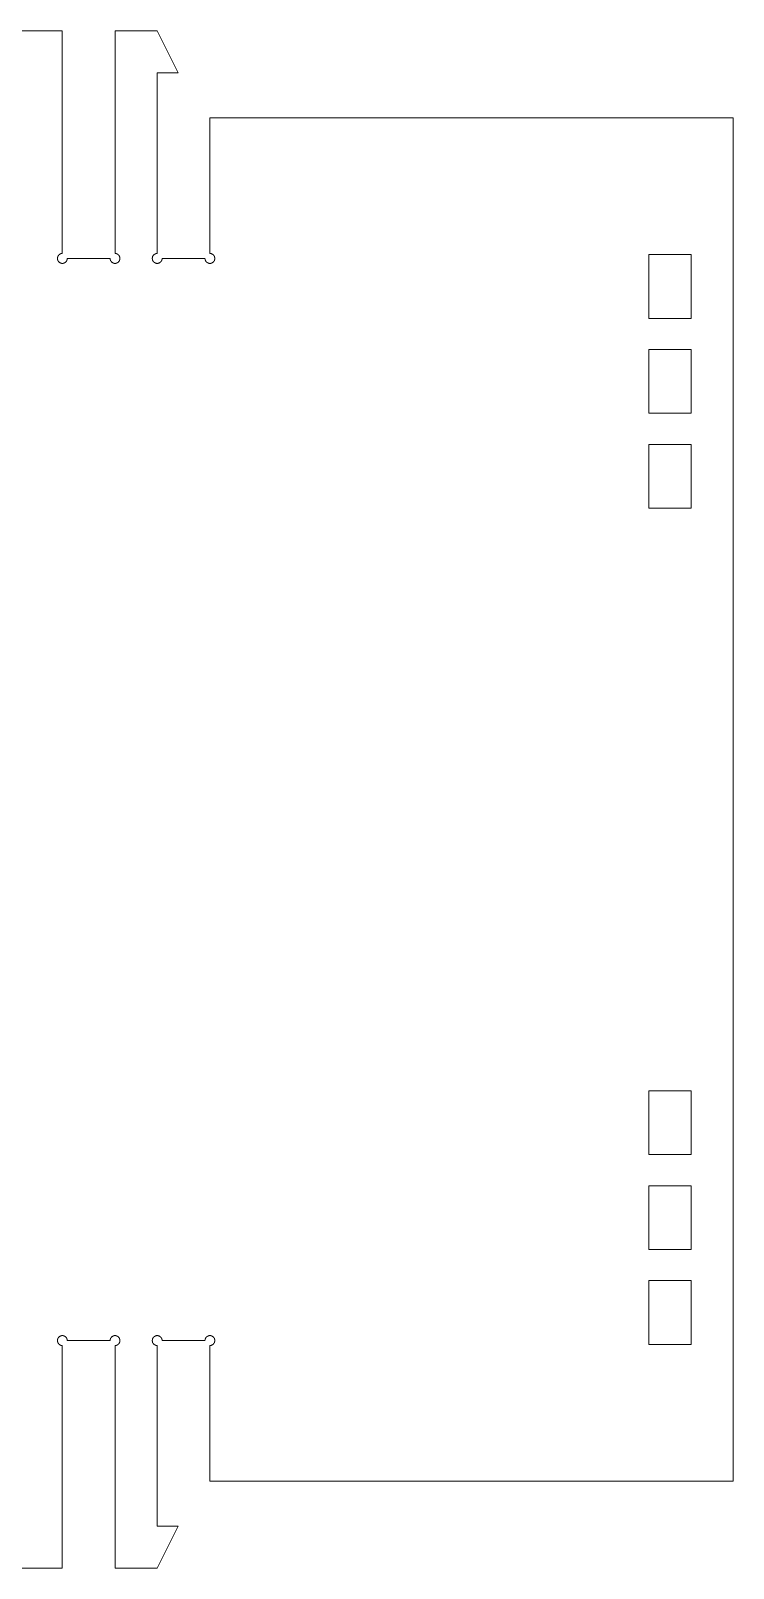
# Model space of a CAD drawing. Header units: millimetres. Extents: x 555 to 783, y 300 to 593.
# Drawn here: x 669.1 to 719.1, y 483.6 to 593 of the extents above; entities that cross this region are included whole.
import ezdxf

# ---------------------------------------------------------------- set-up
doc = ezdxf.new("R2010")
doc.units = ezdxf.units.MM
doc.header["$MEASUREMENT"] = 0
doc.layers.add('2d laser', color=18, linetype='Continuous', true_color=0x000000)

msp = doc.modelspace()

# ---------------------------------------------------------------- linework, layer by layer
at = {"layer": '2d laser', "lineweight": 0}
for points in [[(671.33, 593.04), (666.83, 593.04)], [(671.33, 586.84), (671.33, 593.04)], [(678.08, 593.04), (675.08, 593.04)], [(675.08, 593.04), (675.08, 586.84)], [(679.58, 590.04), (678.08, 593.04)], [(678.08, 586.84), (678.08, 590.04)], [(678.08, 590.04), (679.58, 590.04)], [(671.33, 577.19), (671.33, 586.84)], [(675.08, 586.84), (675.08, 577.19)], [(678.08, 577.19), (678.08, 586.84)], [(719.08, 586.84), (681.83, 586.84)], [(681.83, 586.84), (681.83, 577.19)], [(719.08, 489.84), (719.08, 586.84)], [(671.68, 576.84), (671.68, 576.83), (671.68, 576.82), (671.68, 576.82), (671.68, 576.81), (671.68, 576.8), (671.68, 576.8), (671.68, 576.79), (671.68, 576.78), (671.68, 576.78), (671.68, 576.77), (671.67, 576.77), (671.67, 576.76), (671.67, 576.75), (671.67, 576.75), (671.67, 576.74), (671.67, 576.73), (671.66, 576.73), (671.66, 576.72), (671.66, 576.72), (671.66, 576.71), (671.66, 576.7), (671.65, 576.7), (671.65, 576.69), (671.65, 576.69), (671.64, 576.68), (671.64, 576.67), (671.64, 576.67), (671.63, 576.66), (671.63, 576.66), (671.63, 576.65), (671.62, 576.65), (671.62, 576.64), (671.62, 576.63), (671.61, 576.63), (671.61, 576.62), (671.6, 576.62), (671.6, 576.61), (671.6, 576.61), (671.59, 576.6), (671.59, 576.6), (671.58, 576.59), (671.58, 576.59), (671.57, 576.58), (671.57, 576.58), (671.56, 576.58), (671.56, 576.57), (671.55, 576.57), (671.55, 576.56), (671.54, 576.56), (671.54, 576.56), (671.53, 576.55), (671.53, 576.55), (671.52, 576.55), (671.52, 576.54), (671.51, 576.54), (671.51, 576.54), (671.5, 576.53), (671.49, 576.53), (671.49, 576.53), (671.48, 576.52), (671.48, 576.52), (671.47, 576.52), (671.46, 576.51), (671.45, 576.51), (671.44, 576.51), (671.44, 576.51), (671.43, 576.5), (671.43, 576.5), (671.42, 576.5), (671.41, 576.5), (671.41, 576.5), (671.4, 576.5), (671.4, 576.5), (671.39, 576.49), (671.38, 576.49), (671.38, 576.49), (671.37, 576.49), (671.36, 576.49), (671.36, 576.49), (671.35, 576.49), (671.34, 576.49), (671.34, 576.49), (671.33, 576.49), (671.32, 576.49), (671.32, 576.49), (671.31, 576.49), (671.3, 576.49), (671.3, 576.49), (671.29, 576.49), (671.28, 576.49), (671.28, 576.49), (671.27, 576.5), (671.26, 576.5), (671.26, 576.5), (671.25, 576.5), (671.25, 576.5), (671.24, 576.5), (671.23, 576.5), (671.23, 576.51), (671.22, 576.51), (671.21, 576.51), (671.21, 576.51), (671.2, 576.52), (671.2, 576.52), (671.19, 576.52), (671.18, 576.52), (671.18, 576.53), (671.17, 576.53), (671.17, 576.53), (671.16, 576.54), (671.15, 576.54), (671.15, 576.54), (671.14, 576.55), (671.14, 576.55), (671.13, 576.55), (671.13, 576.56), (671.12, 576.56), (671.12, 576.56), (671.11, 576.57), (671.11, 576.57), (671.1, 576.58), (671.1, 576.58), (671.09, 576.58), (671.09, 576.59), (671.08, 576.6), (671.07, 576.61), (671.07, 576.61), (671.06, 576.62), (671.06, 576.62), (671.06, 576.62), (671.05, 576.63), (671.05, 576.63), (671.05, 576.64), (671.04, 576.65), (671.04, 576.65), (671.03, 576.66), (671.03, 576.66), (671.03, 576.67), (671.03, 576.67), (671.02, 576.68), (671.02, 576.68), (671.02, 576.69), (671.01, 576.7), (671.01, 576.7), (671.01, 576.71), (671.01, 576.71), (671, 576.72), (671, 576.73), (671, 576.73), (671, 576.74), (671, 576.75), (670.99, 576.75), (670.99, 576.76), (670.99, 576.77), (670.99, 576.77), (670.99, 576.78), (670.99, 576.78), (670.99, 576.79), (670.99, 576.8), (670.98, 576.8), (670.98, 576.81), (670.98, 576.82), (670.98, 576.82), (670.98, 576.83), (670.98, 576.84), (670.98, 576.84), (670.98, 576.85), (670.98, 576.86), (670.98, 576.86), (670.98, 576.87), (670.98, 576.88), (670.99, 576.88), (670.99, 576.89), (670.99, 576.9), (670.99, 576.9), (670.99, 576.91), (670.99, 576.91), (670.99, 576.92), (670.99, 576.93), (671, 576.93), (671, 576.94), (671, 576.94), (671, 576.95), (671, 576.96), (671.01, 576.96), (671.01, 576.97), (671.01, 576.98), (671.02, 576.99), (671.02, 577), (671.02, 577), (671.03, 577.01), (671.03, 577.01), (671.03, 577.02), (671.03, 577.02), (671.04, 577.03), (671.04, 577.03), (671.05, 577.04), (671.05, 577.04), (671.05, 577.05), (671.06, 577.06), (671.06, 577.06), (671.07, 577.07), (671.07, 577.07), (671.07, 577.07), (671.08, 577.08), (671.08, 577.08), (671.09, 577.09), (671.09, 577.09), (671.1, 577.1), (671.1, 577.1), (671.11, 577.11), (671.11, 577.11), (671.12, 577.12), (671.12, 577.12), (671.13, 577.12), (671.13, 577.13), (671.14, 577.13), (671.14, 577.13), (671.15, 577.14), (671.16, 577.14), (671.16, 577.14), (671.17, 577.15), (671.17, 577.15), (671.18, 577.15), (671.18, 577.16), (671.19, 577.16), (671.2, 577.16), (671.2, 577.16), (671.21, 577.17), (671.21, 577.17), (671.22, 577.17), (671.23, 577.17), (671.23, 577.18), (671.24, 577.18), (671.25, 577.18), (671.25, 577.18), (671.26, 577.18), (671.26, 577.18), (671.27, 577.18), (671.28, 577.19), (671.28, 577.19), (671.29, 577.19), (671.3, 577.19), (671.3, 577.19), (671.31, 577.19), (671.31, 577.19), (671.32, 577.19), (671.33, 577.19)], [(674.73, 576.84), (671.68, 576.84)], [(675.08, 577.19), (675.1, 577.19), (675.1, 577.19), (675.11, 577.19), (675.11, 577.19), (675.12, 577.19), (675.13, 577.19), (675.13, 577.19), (675.14, 577.19), (675.14, 577.18), (675.15, 577.18), (675.16, 577.18), (675.16, 577.18), (675.17, 577.18), (675.18, 577.18), (675.18, 577.18), (675.19, 577.17), (675.19, 577.17), (675.2, 577.17), (675.21, 577.17), (675.21, 577.16), (675.22, 577.16), (675.23, 577.16), (675.23, 577.16), (675.24, 577.15), (675.24, 577.15), (675.25, 577.15), (675.25, 577.14), (675.26, 577.14), (675.27, 577.14), (675.27, 577.13), (675.28, 577.13), (675.28, 577.13), (675.29, 577.12), (675.29, 577.12), (675.3, 577.12), (675.3, 577.11), (675.31, 577.11), (675.31, 577.1), (675.32, 577.1), (675.32, 577.09), (675.33, 577.09), (675.33, 577.08), (675.34, 577.08), (675.34, 577.07), (675.35, 577.07), (675.35, 577.07), (675.35, 577.06), (675.36, 577.06), (675.36, 577.05), (675.37, 577.04), (675.37, 577.04), (675.37, 577.03), (675.38, 577.03), (675.38, 577.02), (675.38, 577.02), (675.39, 577.01), (675.39, 577.01), (675.39, 577), (675.4, 577), (675.4, 576.99), (675.4, 576.98), (675.41, 576.97), (675.41, 576.96), (675.41, 576.96), (675.41, 576.95), (675.42, 576.94), (675.42, 576.94), (675.42, 576.93), (675.42, 576.93), (675.42, 576.92), (675.42, 576.91), (675.43, 576.91), (675.43, 576.9), (675.43, 576.9), (675.43, 576.89), (675.43, 576.88), (675.43, 576.88), (675.43, 576.87), (675.43, 576.86), (675.43, 576.86), (675.43, 576.85), (675.43, 576.84), (675.43, 576.84), (675.43, 576.83), (675.43, 576.82), (675.43, 576.82), (675.43, 576.81), (675.43, 576.8), (675.43, 576.8), (675.43, 576.79), (675.43, 576.78), (675.43, 576.78), (675.43, 576.77), (675.42, 576.77), (675.42, 576.76), (675.42, 576.75), (675.42, 576.75), (675.42, 576.74), (675.42, 576.73), (675.41, 576.73), (675.41, 576.72), (675.41, 576.71), (675.41, 576.71), (675.4, 576.7), (675.4, 576.7), (675.4, 576.69), (675.4, 576.68), (675.39, 576.68), (675.39, 576.67), (675.39, 576.67), (675.38, 576.66), (675.38, 576.66), (675.38, 576.65), (675.37, 576.65), (675.37, 576.64), (675.37, 576.63), (675.36, 576.63), (675.36, 576.62), (675.36, 576.62), (675.35, 576.62), (675.35, 576.61), (675.34, 576.61), (675.34, 576.6), (675.33, 576.59), (675.32, 576.58), (675.32, 576.58), (675.31, 576.58), (675.31, 576.57), (675.3, 576.57), (675.3, 576.56), (675.29, 576.56), (675.29, 576.56), (675.28, 576.55), (675.28, 576.55), (675.27, 576.55), (675.27, 576.54), (675.26, 576.54), (675.26, 576.54), (675.25, 576.53), (675.24, 576.53), (675.24, 576.53), (675.23, 576.52), (675.23, 576.52), (675.22, 576.52), (675.21, 576.52), (675.21, 576.51), (675.2, 576.51), (675.2, 576.51), (675.19, 576.51), (675.18, 576.5), (675.18, 576.5), (675.17, 576.5), (675.16, 576.5), (675.16, 576.5), (675.15, 576.5), (675.14, 576.5), (675.14, 576.49), (675.13, 576.49), (675.13, 576.49), (675.12, 576.49), (675.11, 576.49), (675.11, 576.49), (675.1, 576.49), (675.09, 576.49), (675.09, 576.49), (675.08, 576.49), (675.07, 576.49), (675.07, 576.49), (675.06, 576.49), (675.05, 576.49), (675.05, 576.49), (675.04, 576.49), (675.03, 576.49), (675.03, 576.49), (675.02, 576.5), (675.01, 576.5), (675.01, 576.5), (675, 576.5), (675, 576.5), (674.99, 576.5), (674.98, 576.5), (674.98, 576.51), (674.97, 576.51), (674.97, 576.51), (674.96, 576.51), (674.95, 576.52), (674.94, 576.52), (674.93, 576.52), (674.93, 576.53), (674.92, 576.53), (674.92, 576.53), (674.91, 576.54), (674.9, 576.54), (674.9, 576.54), (674.89, 576.55), (674.89, 576.55), (674.88, 576.55), (674.88, 576.56), (674.87, 576.56), (674.87, 576.56), (674.86, 576.57), (674.86, 576.57), (674.85, 576.58), (674.85, 576.58), (674.84, 576.58), (674.84, 576.59), (674.83, 576.59), (674.83, 576.6), (674.82, 576.6), (674.82, 576.61), (674.82, 576.61), (674.81, 576.62), (674.81, 576.62), (674.8, 576.63), (674.8, 576.63), (674.8, 576.64), (674.79, 576.65), (674.79, 576.65), (674.78, 576.66), (674.78, 576.66), (674.78, 576.67), (674.77, 576.67), (674.77, 576.68), (674.77, 576.69), (674.77, 576.69), (674.76, 576.7), (674.76, 576.7), (674.76, 576.71), (674.76, 576.72), (674.75, 576.72), (674.75, 576.73), (674.75, 576.73), (674.75, 576.74), (674.75, 576.75), (674.74, 576.75), (674.74, 576.76), (674.74, 576.77), (674.74, 576.77), (674.74, 576.78), (674.74, 576.78), (674.74, 576.79), (674.74, 576.8), (674.73, 576.8), (674.73, 576.81), (674.73, 576.82), (674.73, 576.82), (674.73, 576.83), (674.73, 576.84)], [(678.43, 576.84), (678.43, 576.83), (678.43, 576.82), (678.43, 576.82), (678.43, 576.81), (678.43, 576.8), (678.43, 576.8), (678.43, 576.79), (678.43, 576.78), (678.43, 576.78), (678.43, 576.77), (678.42, 576.77), (678.42, 576.76), (678.42, 576.75), (678.42, 576.75), (678.42, 576.74), (678.42, 576.73), (678.41, 576.73), (678.41, 576.72), (678.41, 576.72), (678.41, 576.71), (678.41, 576.7), (678.4, 576.7), (678.4, 576.69), (678.4, 576.69), (678.39, 576.68), (678.39, 576.67), (678.39, 576.67), (678.38, 576.66), (678.38, 576.66), (678.38, 576.65), (678.37, 576.65), (678.37, 576.64), (678.37, 576.63), (678.36, 576.63), (678.36, 576.62), (678.35, 576.62), (678.35, 576.61), (678.35, 576.61), (678.34, 576.6), (678.34, 576.6), (678.33, 576.59), (678.33, 576.59), (678.32, 576.58), (678.32, 576.58), (678.31, 576.58), (678.31, 576.57), (678.3, 576.57), (678.3, 576.56), (678.29, 576.56), (678.29, 576.56), (678.28, 576.55), (678.28, 576.55), (678.27, 576.55), (678.27, 576.54), (678.26, 576.54), (678.26, 576.54), (678.25, 576.53), (678.24, 576.53), (678.24, 576.53), (678.23, 576.52), (678.23, 576.52), (678.22, 576.52), (678.21, 576.51), (678.2, 576.51), (678.19, 576.51), (678.19, 576.51), (678.18, 576.5), (678.18, 576.5), (678.17, 576.5), (678.16, 576.5), (678.16, 576.5), (678.15, 576.5), (678.15, 576.5), (678.14, 576.49), (678.13, 576.49), (678.13, 576.49), (678.12, 576.49), (678.11, 576.49), (678.11, 576.49), (678.1, 576.49), (678.09, 576.49), (678.09, 576.49), (678.08, 576.49), (678.07, 576.49), (678.07, 576.49), (678.06, 576.49), (678.05, 576.49), (678.05, 576.49), (678.04, 576.49), (678.03, 576.49), (678.03, 576.49), (678.02, 576.5), (678.01, 576.5), (678.01, 576.5), (678, 576.5), (678, 576.5), (677.99, 576.5), (677.98, 576.5), (677.98, 576.51), (677.97, 576.51), (677.96, 576.51), (677.96, 576.51), (677.95, 576.52), (677.95, 576.52), (677.94, 576.52), (677.93, 576.52), (677.93, 576.53), (677.92, 576.53), (677.92, 576.53), (677.91, 576.54), (677.9, 576.54), (677.9, 576.54), (677.89, 576.55), (677.89, 576.55), (677.88, 576.55), (677.88, 576.56), (677.87, 576.56), (677.87, 576.56), (677.86, 576.57), (677.86, 576.57), (677.85, 576.58), (677.85, 576.58), (677.84, 576.58), (677.84, 576.59), (677.83, 576.6), (677.82, 576.61), (677.82, 576.61), (677.81, 576.62), (677.81, 576.62), (677.81, 576.62), (677.8, 576.63), (677.8, 576.63), (677.8, 576.64), (677.79, 576.65), (677.79, 576.65), (677.78, 576.66), (677.78, 576.66), (677.78, 576.67), (677.78, 576.67), (677.77, 576.68), (677.77, 576.68), (677.77, 576.69), (677.76, 576.7), (677.76, 576.7), (677.76, 576.71), (677.76, 576.71), (677.75, 576.72), (677.75, 576.73), (677.75, 576.73), (677.75, 576.74), (677.75, 576.75), (677.74, 576.75), (677.74, 576.76), (677.74, 576.77), (677.74, 576.77), (677.74, 576.78), (677.74, 576.78), (677.74, 576.79), (677.74, 576.8), (677.73, 576.8), (677.73, 576.81), (677.73, 576.82), (677.73, 576.82), (677.73, 576.83), (677.73, 576.84), (677.73, 576.84), (677.73, 576.85), (677.73, 576.86), (677.73, 576.86), (677.73, 576.87), (677.73, 576.88), (677.74, 576.88), (677.74, 576.89), (677.74, 576.9), (677.74, 576.9), (677.74, 576.91), (677.74, 576.91), (677.74, 576.92), (677.74, 576.93), (677.75, 576.93), (677.75, 576.94), (677.75, 576.94), (677.75, 576.95), (677.75, 576.96), (677.76, 576.96), (677.76, 576.97), (677.76, 576.98), (677.77, 576.99), (677.77, 577), (677.77, 577), (677.78, 577.01), (677.78, 577.01), (677.78, 577.02), (677.78, 577.02), (677.79, 577.03), (677.79, 577.03), (677.8, 577.04), (677.8, 577.04), (677.8, 577.05), (677.81, 577.06), (677.81, 577.06), (677.82, 577.07), (677.82, 577.07), (677.82, 577.07), (677.83, 577.08), (677.83, 577.08), (677.84, 577.09), (677.84, 577.09), (677.85, 577.1), (677.85, 577.1), (677.86, 577.11), (677.86, 577.11), (677.87, 577.12), (677.87, 577.12), (677.88, 577.12), (677.88, 577.13), (677.89, 577.13), (677.89, 577.13), (677.9, 577.14), (677.91, 577.14), (677.91, 577.14), (677.92, 577.15), (677.92, 577.15), (677.93, 577.15), (677.93, 577.16), (677.94, 577.16), (677.95, 577.16), (677.95, 577.16), (677.96, 577.17), (677.96, 577.17), (677.97, 577.17), (677.98, 577.17), (677.98, 577.18), (677.99, 577.18), (678, 577.18), (678, 577.18), (678.01, 577.18), (678.01, 577.18), (678.02, 577.18), (678.03, 577.19), (678.03, 577.19), (678.04, 577.19), (678.05, 577.19), (678.05, 577.19), (678.06, 577.19), (678.06, 577.19), (678.07, 577.19), (678.08, 577.19)], [(681.48, 576.84), (678.43, 576.84)], [(681.83, 577.19), (681.85, 577.19), (681.85, 577.19), (681.86, 577.19), (681.86, 577.19), (681.87, 577.19), (681.88, 577.19), (681.88, 577.19), (681.89, 577.19), (681.89, 577.18), (681.9, 577.18), (681.91, 577.18), (681.91, 577.18), (681.92, 577.18), (681.93, 577.18), (681.93, 577.18), (681.94, 577.17), (681.94, 577.17), (681.95, 577.17), (681.96, 577.17), (681.96, 577.16), (681.97, 577.16), (681.98, 577.16), (681.98, 577.16), (681.99, 577.15), (681.99, 577.15), (682, 577.15), (682, 577.14), (682.01, 577.14), (682.02, 577.14), (682.02, 577.13), (682.03, 577.13), (682.03, 577.13), (682.04, 577.12), (682.04, 577.12), (682.05, 577.12), (682.05, 577.11), (682.06, 577.11), (682.06, 577.1), (682.07, 577.1), (682.07, 577.09), (682.08, 577.09), (682.08, 577.08), (682.09, 577.08), (682.09, 577.07), (682.1, 577.07), (682.1, 577.07), (682.1, 577.06), (682.11, 577.06), (682.11, 577.05), (682.12, 577.04), (682.12, 577.04), (682.12, 577.03), (682.13, 577.03), (682.13, 577.02), (682.13, 577.02), (682.14, 577.01), (682.14, 577.01), (682.14, 577), (682.15, 577), (682.15, 576.99), (682.15, 576.98), (682.16, 576.97), (682.16, 576.96), (682.16, 576.96), (682.16, 576.95), (682.17, 576.94), (682.17, 576.94), (682.17, 576.93), (682.17, 576.93), (682.17, 576.92), (682.17, 576.91), (682.18, 576.91), (682.18, 576.9), (682.18, 576.9), (682.18, 576.89), (682.18, 576.88), (682.18, 576.88), (682.18, 576.87), (682.18, 576.86), (682.18, 576.86), (682.18, 576.85), (682.18, 576.84), (682.18, 576.84), (682.18, 576.83), (682.18, 576.82), (682.18, 576.82), (682.18, 576.81), (682.18, 576.8), (682.18, 576.8), (682.18, 576.79), (682.18, 576.78), (682.18, 576.78), (682.18, 576.77), (682.17, 576.77), (682.17, 576.76), (682.17, 576.75), (682.17, 576.75), (682.17, 576.74), (682.17, 576.73), (682.16, 576.73), (682.16, 576.72), (682.16, 576.71), (682.16, 576.71), (682.15, 576.7), (682.15, 576.7), (682.15, 576.69), (682.15, 576.68), (682.14, 576.68), (682.14, 576.67), (682.14, 576.67), (682.13, 576.66), (682.13, 576.66), (682.13, 576.65), (682.12, 576.65), (682.12, 576.64), (682.12, 576.63), (682.11, 576.63), (682.11, 576.62), (682.11, 576.62), (682.1, 576.62), (682.1, 576.61), (682.09, 576.61), (682.09, 576.6), (682.08, 576.59), (682.07, 576.58), (682.07, 576.58), (682.06, 576.58), (682.06, 576.57), (682.05, 576.57), (682.05, 576.56), (682.04, 576.56), (682.04, 576.56), (682.03, 576.55), (682.03, 576.55), (682.02, 576.55), (682.02, 576.54), (682.01, 576.54), (682.01, 576.54), (682, 576.53), (681.99, 576.53), (681.99, 576.53), (681.98, 576.52), (681.98, 576.52), (681.97, 576.52), (681.96, 576.52), (681.96, 576.51), (681.95, 576.51), (681.95, 576.51), (681.94, 576.51), (681.93, 576.5), (681.93, 576.5), (681.92, 576.5), (681.91, 576.5), (681.91, 576.5), (681.9, 576.5), (681.89, 576.5), (681.89, 576.49), (681.88, 576.49), (681.88, 576.49), (681.87, 576.49), (681.86, 576.49), (681.86, 576.49), (681.85, 576.49), (681.84, 576.49), (681.84, 576.49), (681.83, 576.49), (681.82, 576.49), (681.82, 576.49), (681.81, 576.49), (681.8, 576.49), (681.8, 576.49), (681.79, 576.49), (681.78, 576.49), (681.78, 576.49), (681.77, 576.5), (681.76, 576.5), (681.76, 576.5), (681.75, 576.5), (681.75, 576.5), (681.74, 576.5), (681.73, 576.5), (681.73, 576.51), (681.72, 576.51), (681.72, 576.51), (681.71, 576.51), (681.7, 576.52), (681.69, 576.52), (681.68, 576.52), (681.68, 576.53), (681.67, 576.53), (681.67, 576.53), (681.66, 576.54), (681.65, 576.54), (681.65, 576.54), (681.64, 576.55), (681.64, 576.55), (681.63, 576.55), (681.63, 576.56), (681.62, 576.56), (681.62, 576.56), (681.61, 576.57), (681.61, 576.57), (681.6, 576.58), (681.6, 576.58), (681.59, 576.58), (681.59, 576.59), (681.58, 576.59), (681.58, 576.6), (681.57, 576.6), (681.57, 576.61), (681.57, 576.61), (681.56, 576.62), (681.56, 576.62), (681.55, 576.63), (681.55, 576.63), (681.55, 576.64), (681.54, 576.65), (681.54, 576.65), (681.53, 576.66), (681.53, 576.66), (681.53, 576.67), (681.52, 576.67), (681.52, 576.68), (681.52, 576.69), (681.52, 576.69), (681.51, 576.7), (681.51, 576.7), (681.51, 576.71), (681.51, 576.72), (681.5, 576.72), (681.5, 576.73), (681.5, 576.73), (681.5, 576.74), (681.5, 576.75), (681.49, 576.75), (681.49, 576.76), (681.49, 576.77), (681.49, 576.77), (681.49, 576.78), (681.49, 576.78), (681.49, 576.79), (681.49, 576.8), (681.48, 576.8), (681.48, 576.81), (681.48, 576.82), (681.48, 576.82), (681.48, 576.83), (681.48, 576.84)], [(713.08, 572.57), (713.08, 577.11)], [(713.08, 577.11), (716.08, 577.11)], [(716.08, 577.11), (716.08, 572.57)], [(716.08, 572.57), (713.08, 572.57)], [(713.08, 565.82), (713.08, 570.36)], [(713.08, 570.36), (716.08, 570.36)], [(716.08, 570.36), (716.08, 565.82)], [(716.08, 565.82), (713.08, 565.82)], [(713.08, 559.07), (713.08, 563.61)], [(713.08, 563.61), (716.08, 563.61)], [(716.08, 563.61), (716.08, 559.07)], [(716.08, 559.07), (713.08, 559.07)], [(713.08, 513.07), (713.08, 517.61)], [(713.08, 517.61), (716.08, 517.61)], [(716.08, 517.61), (716.08, 513.07)], [(716.08, 513.07), (713.08, 513.07)], [(713.08, 506.32), (713.08, 510.86)], [(713.08, 510.86), (716.08, 510.86)], [(716.08, 510.86), (716.08, 506.32)], [(716.08, 506.32), (713.08, 506.32)], [(713.08, 499.57), (713.08, 504.11)], [(713.08, 504.11), (716.08, 504.11)], [(716.08, 504.11), (716.08, 499.57)], [(671.33, 499.49), (671.32, 499.49), (671.31, 499.49), (671.31, 499.49), (671.3, 499.49), (671.3, 499.49), (671.29, 499.49), (671.28, 499.49), (671.28, 499.49), (671.27, 499.5), (671.26, 499.5), (671.26, 499.5), (671.25, 499.5), (671.25, 499.5), (671.24, 499.5), (671.23, 499.5), (671.23, 499.51), (671.22, 499.51), (671.21, 499.51), (671.21, 499.51), (671.2, 499.51), (671.2, 499.52), (671.19, 499.52), (671.18, 499.52), (671.18, 499.53), (671.17, 499.53), (671.17, 499.53), (671.16, 499.53), (671.16, 499.54), (671.15, 499.54), (671.14, 499.55), (671.14, 499.55), (671.13, 499.55), (671.13, 499.56), (671.12, 499.56), (671.12, 499.56), (671.11, 499.57), (671.11, 499.57), (671.1, 499.58), (671.1, 499.58), (671.09, 499.59), (671.09, 499.59), (671.08, 499.6), (671.08, 499.6), (671.07, 499.6), (671.07, 499.61), (671.07, 499.61), (671.06, 499.62), (671.06, 499.62), (671.05, 499.63), (671.05, 499.63), (671.05, 499.64), (671.04, 499.65), (671.04, 499.65), (671.03, 499.66), (671.03, 499.66), (671.03, 499.67), (671.03, 499.67), (671.02, 499.68), (671.02, 499.68), (671.02, 499.69), (671.01, 499.69), (671.01, 499.71), (671.01, 499.72), (671, 499.72), (671, 499.73), (671, 499.73), (671, 499.74), (671, 499.75), (670.99, 499.75), (670.99, 499.76), (670.99, 499.77), (670.99, 499.77), (670.99, 499.78), (670.99, 499.78), (670.99, 499.79), (670.99, 499.8), (670.98, 499.8), (670.98, 499.81), (670.98, 499.82), (670.98, 499.82), (670.98, 499.83), (670.98, 499.84), (670.98, 499.84), (670.98, 499.85), (670.98, 499.86), (670.98, 499.86), (670.98, 499.87), (670.98, 499.88), (670.99, 499.88), (670.99, 499.89), (670.99, 499.9), (670.99, 499.9), (670.99, 499.91), (670.99, 499.91), (670.99, 499.92), (670.99, 499.93), (671, 499.93), (671, 499.94), (671, 499.95), (671, 499.95), (671, 499.96), (671.01, 499.97), (671.01, 499.97), (671.01, 499.98), (671.01, 499.98), (671.02, 499.99), (671.02, 500), (671.02, 500), (671.03, 500.01), (671.03, 500.01), (671.03, 500.02), (671.03, 500.02), (671.04, 500.03), (671.04, 500.03), (671.05, 500.04), (671.05, 500.04), (671.05, 500.05), (671.06, 500.05), (671.06, 500.06), (671.06, 500.06), (671.07, 500.07), (671.07, 500.07), (671.08, 500.08), (671.09, 500.09), (671.09, 500.1), (671.1, 500.1), (671.1, 500.1), (671.11, 500.11), (671.11, 500.11), (671.12, 500.12), (671.12, 500.12), (671.13, 500.12), (671.13, 500.13), (671.14, 500.13), (671.14, 500.13), (671.15, 500.14), (671.15, 500.14), (671.16, 500.14), (671.17, 500.15), (671.17, 500.15), (671.18, 500.15), (671.18, 500.16), (671.19, 500.16), (671.2, 500.16), (671.2, 500.16), (671.21, 500.17), (671.21, 500.17), (671.22, 500.17), (671.23, 500.17), (671.23, 500.18), (671.24, 500.18), (671.25, 500.18), (671.25, 500.18), (671.26, 500.18), (671.26, 500.18), (671.27, 500.18), (671.28, 500.19), (671.28, 500.19), (671.29, 500.19), (671.3, 500.19), (671.3, 500.19), (671.31, 500.19), (671.32, 500.19), (671.32, 500.19), (671.33, 500.19), (671.34, 500.19), (671.34, 500.19), (671.35, 500.19), (671.36, 500.19), (671.36, 500.19), (671.37, 500.19), (671.38, 500.19), (671.38, 500.19), (671.39, 500.19), (671.4, 500.18), (671.4, 500.18), (671.41, 500.18), (671.41, 500.18), (671.42, 500.18), (671.43, 500.18), (671.43, 500.18), (671.44, 500.17), (671.44, 500.17), (671.45, 500.17), (671.46, 500.17), (671.47, 500.16), (671.48, 500.16), (671.48, 500.16), (671.49, 500.15), (671.49, 500.15), (671.5, 500.15), (671.51, 500.14), (671.51, 500.14), (671.52, 500.14), (671.52, 500.13), (671.53, 500.13), (671.53, 500.13), (671.54, 500.12), (671.54, 500.12), (671.55, 500.12), (671.55, 500.11), (671.56, 500.11), (671.56, 500.1), (671.57, 500.1), (671.57, 500.09), (671.58, 500.09), (671.58, 500.09), (671.59, 500.08), (671.59, 500.08), (671.6, 500.07), (671.6, 500.07), (671.6, 500.06), (671.61, 500.06), (671.61, 500.05), (671.62, 500.05), (671.62, 500.04), (671.62, 500.03), (671.63, 500.03), (671.63, 500.02), (671.63, 500.02), (671.64, 500.01), (671.64, 500.01), (671.64, 500), (671.65, 499.99), (671.65, 499.99), (671.65, 499.98), (671.66, 499.98), (671.66, 499.97), (671.66, 499.96), (671.66, 499.96), (671.66, 499.95), (671.67, 499.95), (671.67, 499.94), (671.67, 499.93), (671.67, 499.93), (671.67, 499.92), (671.67, 499.91), (671.68, 499.91), (671.68, 499.9), (671.68, 499.9), (671.68, 499.89), (671.68, 499.88), (671.68, 499.88), (671.68, 499.87), (671.68, 499.86), (671.68, 499.86), (671.68, 499.85), (671.68, 499.84)], [(674.73, 499.84), (674.73, 499.85), (674.73, 499.86), (674.73, 499.86), (674.73, 499.87), (674.73, 499.88), (674.74, 499.88), (674.74, 499.89), (674.74, 499.9), (674.74, 499.9), (674.74, 499.91), (674.74, 499.91), (674.74, 499.92), (674.74, 499.93), (674.75, 499.93), (674.75, 499.94), (674.75, 499.95), (674.75, 499.95), (674.75, 499.96), (674.76, 499.96), (674.76, 499.97), (674.76, 499.98), (674.76, 499.98), (674.77, 499.99), (674.77, 499.99), (674.77, 500), (674.77, 500.01), (674.78, 500.01), (674.78, 500.02), (674.78, 500.02), (674.79, 500.03), (674.79, 500.03), (674.8, 500.04), (674.8, 500.05), (674.8, 500.05), (674.81, 500.06), (674.81, 500.06), (674.82, 500.07), (674.82, 500.07), (674.82, 500.08), (674.83, 500.08), (674.83, 500.09), (674.84, 500.09), (674.84, 500.09), (674.85, 500.1), (674.85, 500.1), (674.86, 500.11), (674.86, 500.11), (674.87, 500.12), (674.87, 500.12), (674.88, 500.12), (674.88, 500.13), (674.89, 500.13), (674.89, 500.13), (674.9, 500.14), (674.9, 500.14), (674.91, 500.14), (674.92, 500.15), (674.92, 500.15), (674.93, 500.15), (674.93, 500.16), (674.94, 500.16), (674.95, 500.16), (674.96, 500.17), (674.97, 500.17), (674.97, 500.17), (674.98, 500.17), (674.98, 500.18), (674.99, 500.18), (675, 500.18), (675, 500.18), (675.01, 500.18), (675.01, 500.18), (675.02, 500.18), (675.03, 500.19), (675.03, 500.19), (675.04, 500.19), (675.05, 500.19), (675.05, 500.19), (675.06, 500.19), (675.07, 500.19), (675.07, 500.19), (675.08, 500.19), (675.09, 500.19), (675.09, 500.19), (675.1, 500.19), (675.11, 500.19), (675.11, 500.19), (675.12, 500.19), (675.13, 500.19), (675.13, 500.19), (675.14, 500.19), (675.14, 500.18), (675.15, 500.18), (675.16, 500.18), (675.16, 500.18), (675.17, 500.18), (675.18, 500.18), (675.18, 500.18), (675.19, 500.17), (675.2, 500.17), (675.2, 500.17), (675.21, 500.17), (675.21, 500.16), (675.22, 500.16), (675.23, 500.16), (675.23, 500.16), (675.24, 500.15), (675.24, 500.15), (675.25, 500.15), (675.26, 500.14), (675.26, 500.14), (675.27, 500.14), (675.27, 500.13), (675.28, 500.13), (675.28, 500.13), (675.29, 500.12), (675.29, 500.12), (675.3, 500.12), (675.3, 500.11), (675.31, 500.11), (675.31, 500.1), (675.32, 500.1), (675.32, 500.1), (675.33, 500.09), (675.34, 500.08), (675.34, 500.07), (675.35, 500.07), (675.35, 500.06), (675.36, 500.06), (675.36, 500.05), (675.36, 500.05), (675.37, 500.04), (675.37, 500.04), (675.37, 500.03), (675.38, 500.03), (675.38, 500.02), (675.38, 500.02), (675.39, 500.01), (675.39, 500.01), (675.39, 500), (675.4, 500), (675.4, 499.99), (675.4, 499.98), (675.4, 499.98), (675.41, 499.97), (675.41, 499.97), (675.41, 499.96), (675.41, 499.95), (675.42, 499.95), (675.42, 499.94), (675.42, 499.93), (675.42, 499.93), (675.42, 499.92), (675.42, 499.91), (675.43, 499.91), (675.43, 499.9), (675.43, 499.9), (675.43, 499.89), (675.43, 499.88), (675.43, 499.88), (675.43, 499.87), (675.43, 499.86), (675.43, 499.86), (675.43, 499.85), (675.43, 499.84), (675.43, 499.84), (675.43, 499.83), (675.43, 499.82), (675.43, 499.82), (675.43, 499.81), (675.43, 499.8), (675.43, 499.8), (675.43, 499.79), (675.43, 499.78), (675.43, 499.78), (675.43, 499.77), (675.42, 499.77), (675.42, 499.76), (675.42, 499.75), (675.42, 499.75), (675.42, 499.74), (675.42, 499.73), (675.41, 499.73), (675.41, 499.72), (675.41, 499.72), (675.41, 499.71), (675.4, 499.69), (675.4, 499.69), (675.4, 499.68), (675.39, 499.68), (675.39, 499.67), (675.39, 499.67), (675.38, 499.66), (675.38, 499.66), (675.38, 499.65), (675.37, 499.65), (675.37, 499.64), (675.37, 499.63), (675.36, 499.63), (675.36, 499.62), (675.35, 499.62), (675.35, 499.61), (675.35, 499.61), (675.34, 499.6), (675.34, 499.6), (675.33, 499.6), (675.33, 499.59), (675.32, 499.59), (675.32, 499.58), (675.31, 499.58), (675.31, 499.57), (675.3, 499.57), (675.3, 499.56), (675.29, 499.56), (675.29, 499.56), (675.28, 499.55), (675.28, 499.55), (675.27, 499.55), (675.27, 499.54), (675.26, 499.54), (675.25, 499.53), (675.25, 499.53), (675.24, 499.53), (675.24, 499.53), (675.23, 499.52), (675.23, 499.52), (675.22, 499.52), (675.21, 499.51), (675.21, 499.51), (675.2, 499.51), (675.19, 499.51), (675.19, 499.51), (675.18, 499.5), (675.18, 499.5), (675.17, 499.5), (675.16, 499.5), (675.16, 499.5), (675.15, 499.5), (675.14, 499.5), (675.14, 499.49), (675.13, 499.49), (675.13, 499.49), (675.12, 499.49), (675.11, 499.49), (675.11, 499.49), (675.1, 499.49), (675.1, 499.49), (675.08, 499.49)], [(678.08, 499.49), (678.07, 499.49), (678.06, 499.49), (678.06, 499.49), (678.05, 499.49), (678.05, 499.49), (678.04, 499.49), (678.03, 499.49), (678.03, 499.49), (678.02, 499.5), (678.01, 499.5), (678.01, 499.5), (678, 499.5), (678, 499.5), (677.99, 499.5), (677.98, 499.5), (677.98, 499.51), (677.97, 499.51), (677.96, 499.51), (677.96, 499.51), (677.95, 499.51), (677.95, 499.52), (677.94, 499.52), (677.93, 499.52), (677.93, 499.53), (677.92, 499.53), (677.92, 499.53), (677.91, 499.53), (677.91, 499.54), (677.9, 499.54), (677.89, 499.55), (677.89, 499.55), (677.88, 499.55), (677.88, 499.56), (677.87, 499.56), (677.87, 499.56), (677.86, 499.57), (677.86, 499.57), (677.85, 499.58), (677.85, 499.58), (677.84, 499.59), (677.84, 499.59), (677.83, 499.6), (677.83, 499.6), (677.82, 499.6), (677.82, 499.61), (677.82, 499.61), (677.81, 499.62), (677.81, 499.62), (677.8, 499.63), (677.8, 499.63), (677.8, 499.64), (677.79, 499.65), (677.79, 499.65), (677.78, 499.66), (677.78, 499.66), (677.78, 499.67), (677.78, 499.67), (677.77, 499.68), (677.77, 499.68), (677.77, 499.69), (677.76, 499.69), (677.76, 499.71), (677.76, 499.72), (677.75, 499.72), (677.75, 499.73), (677.75, 499.73), (677.75, 499.74), (677.75, 499.75), (677.74, 499.75), (677.74, 499.76), (677.74, 499.77), (677.74, 499.77), (677.74, 499.78), (677.74, 499.78), (677.74, 499.79), (677.74, 499.8), (677.73, 499.8), (677.73, 499.81), (677.73, 499.82), (677.73, 499.82), (677.73, 499.83), (677.73, 499.84), (677.73, 499.84), (677.73, 499.85), (677.73, 499.86), (677.73, 499.86), (677.73, 499.87), (677.73, 499.88), (677.74, 499.88), (677.74, 499.89), (677.74, 499.9), (677.74, 499.9), (677.74, 499.91), (677.74, 499.91), (677.74, 499.92), (677.74, 499.93), (677.75, 499.93), (677.75, 499.94), (677.75, 499.95), (677.75, 499.95), (677.75, 499.96), (677.76, 499.97), (677.76, 499.97), (677.76, 499.98), (677.76, 499.98), (677.77, 499.99), (677.77, 500), (677.77, 500), (677.78, 500.01), (677.78, 500.01), (677.78, 500.02), (677.78, 500.02), (677.79, 500.03), (677.79, 500.03), (677.8, 500.04), (677.8, 500.04), (677.8, 500.05), (677.81, 500.05), (677.81, 500.06), (677.81, 500.06), (677.82, 500.07), (677.82, 500.07), (677.83, 500.08), (677.84, 500.09), (677.84, 500.1), (677.85, 500.1), (677.85, 500.1), (677.86, 500.11), (677.86, 500.11), (677.87, 500.12), (677.87, 500.12), (677.88, 500.12), (677.88, 500.13), (677.89, 500.13), (677.89, 500.13), (677.9, 500.14), (677.9, 500.14), (677.91, 500.14), (677.92, 500.15), (677.92, 500.15), (677.93, 500.15), (677.93, 500.16), (677.94, 500.16), (677.95, 500.16), (677.95, 500.16), (677.96, 500.17), (677.96, 500.17), (677.97, 500.17), (677.98, 500.17), (677.98, 500.18), (677.99, 500.18), (678, 500.18), (678, 500.18), (678.01, 500.18), (678.01, 500.18), (678.02, 500.18), (678.03, 500.19), (678.03, 500.19), (678.04, 500.19), (678.05, 500.19), (678.05, 500.19), (678.06, 500.19), (678.07, 500.19), (678.07, 500.19), (678.08, 500.19), (678.09, 500.19), (678.09, 500.19), (678.1, 500.19), (678.11, 500.19), (678.11, 500.19), (678.12, 500.19), (678.13, 500.19), (678.13, 500.19), (678.14, 500.19), (678.15, 500.18), (678.15, 500.18), (678.16, 500.18), (678.16, 500.18), (678.17, 500.18), (678.18, 500.18), (678.18, 500.18), (678.19, 500.17), (678.19, 500.17), (678.2, 500.17), (678.21, 500.17), (678.22, 500.16), (678.23, 500.16), (678.23, 500.16), (678.24, 500.15), (678.24, 500.15), (678.25, 500.15), (678.26, 500.14), (678.26, 500.14), (678.27, 500.14), (678.27, 500.13), (678.28, 500.13), (678.28, 500.13), (678.29, 500.12), (678.29, 500.12), (678.3, 500.12), (678.3, 500.11), (678.31, 500.11), (678.31, 500.1), (678.32, 500.1), (678.32, 500.09), (678.33, 500.09), (678.33, 500.09), (678.34, 500.08), (678.34, 500.08), (678.35, 500.07), (678.35, 500.07), (678.35, 500.06), (678.36, 500.06), (678.36, 500.05), (678.37, 500.05), (678.37, 500.04), (678.37, 500.03), (678.38, 500.03), (678.38, 500.02), (678.38, 500.02), (678.39, 500.01), (678.39, 500.01), (678.39, 500), (678.4, 499.99), (678.4, 499.99), (678.4, 499.98), (678.41, 499.98), (678.41, 499.97), (678.41, 499.96), (678.41, 499.96), (678.41, 499.95), (678.42, 499.95), (678.42, 499.94), (678.42, 499.93), (678.42, 499.93), (678.42, 499.92), (678.42, 499.91), (678.43, 499.91), (678.43, 499.9), (678.43, 499.9), (678.43, 499.89), (678.43, 499.88), (678.43, 499.88), (678.43, 499.87), (678.43, 499.86), (678.43, 499.86), (678.43, 499.85), (678.43, 499.84)], [(681.48, 499.84), (681.48, 499.85), (681.48, 499.86), (681.48, 499.86), (681.48, 499.87), (681.48, 499.88), (681.49, 499.88), (681.49, 499.89), (681.49, 499.9), (681.49, 499.9), (681.49, 499.91), (681.49, 499.91), (681.49, 499.92), (681.49, 499.93), (681.5, 499.93), (681.5, 499.94), (681.5, 499.95), (681.5, 499.95), (681.5, 499.96), (681.51, 499.96), (681.51, 499.97), (681.51, 499.98), (681.51, 499.98), (681.52, 499.99), (681.52, 499.99), (681.52, 500), (681.52, 500.01), (681.53, 500.01), (681.53, 500.02), (681.53, 500.02), (681.54, 500.03), (681.54, 500.03), (681.55, 500.04), (681.55, 500.05), (681.55, 500.05), (681.56, 500.06), (681.56, 500.06), (681.57, 500.07), (681.57, 500.07), (681.57, 500.08), (681.58, 500.08), (681.58, 500.09), (681.59, 500.09), (681.59, 500.09), (681.6, 500.1), (681.6, 500.1), (681.61, 500.11), (681.61, 500.11), (681.62, 500.12), (681.62, 500.12), (681.63, 500.12), (681.63, 500.13), (681.64, 500.13), (681.64, 500.13), (681.65, 500.14), (681.65, 500.14), (681.66, 500.14), (681.67, 500.15), (681.67, 500.15), (681.68, 500.15), (681.68, 500.16), (681.69, 500.16), (681.7, 500.16), (681.71, 500.17), (681.72, 500.17), (681.72, 500.17), (681.73, 500.17), (681.73, 500.18), (681.74, 500.18), (681.75, 500.18), (681.75, 500.18), (681.76, 500.18), (681.76, 500.18), (681.77, 500.18), (681.78, 500.19), (681.78, 500.19), (681.79, 500.19), (681.8, 500.19), (681.8, 500.19), (681.81, 500.19), (681.82, 500.19), (681.82, 500.19), (681.83, 500.19), (681.84, 500.19), (681.84, 500.19), (681.85, 500.19), (681.86, 500.19), (681.86, 500.19), (681.87, 500.19), (681.88, 500.19), (681.88, 500.19), (681.89, 500.19), (681.89, 500.18), (681.9, 500.18), (681.91, 500.18), (681.91, 500.18), (681.92, 500.18), (681.93, 500.18), (681.93, 500.18), (681.94, 500.17), (681.95, 500.17), (681.95, 500.17), (681.96, 500.17), (681.96, 500.16), (681.97, 500.16), (681.98, 500.16), (681.98, 500.16), (681.99, 500.15), (681.99, 500.15), (682, 500.15), (682.01, 500.14), (682.01, 500.14), (682.02, 500.14), (682.02, 500.13), (682.03, 500.13), (682.03, 500.13), (682.04, 500.12), (682.04, 500.12), (682.05, 500.12), (682.05, 500.11), (682.06, 500.11), (682.06, 500.1), (682.07, 500.1), (682.07, 500.1), (682.08, 500.09), (682.09, 500.08), (682.09, 500.07), (682.1, 500.07), (682.1, 500.06), (682.11, 500.06), (682.11, 500.05), (682.11, 500.05), (682.12, 500.04), (682.12, 500.04), (682.12, 500.03), (682.13, 500.03), (682.13, 500.02), (682.13, 500.02), (682.14, 500.01), (682.14, 500.01), (682.14, 500), (682.15, 500), (682.15, 499.99), (682.15, 499.98), (682.15, 499.98), (682.16, 499.97), (682.16, 499.97), (682.16, 499.96), (682.16, 499.95), (682.17, 499.95), (682.17, 499.94), (682.17, 499.93), (682.17, 499.93), (682.17, 499.92), (682.17, 499.91), (682.18, 499.91), (682.18, 499.9), (682.18, 499.9), (682.18, 499.89), (682.18, 499.88), (682.18, 499.88), (682.18, 499.87), (682.18, 499.86), (682.18, 499.86), (682.18, 499.85), (682.18, 499.84), (682.18, 499.84), (682.18, 499.83), (682.18, 499.82), (682.18, 499.82), (682.18, 499.81), (682.18, 499.8), (682.18, 499.8), (682.18, 499.79), (682.18, 499.78), (682.18, 499.78), (682.18, 499.77), (682.17, 499.77), (682.17, 499.76), (682.17, 499.75), (682.17, 499.75), (682.17, 499.74), (682.17, 499.73), (682.16, 499.73), (682.16, 499.72), (682.16, 499.72), (682.16, 499.71), (682.15, 499.69), (682.15, 499.69), (682.15, 499.68), (682.14, 499.68), (682.14, 499.67), (682.14, 499.67), (682.13, 499.66), (682.13, 499.66), (682.13, 499.65), (682.12, 499.65), (682.12, 499.64), (682.12, 499.63), (682.11, 499.63), (682.11, 499.62), (682.1, 499.62), (682.1, 499.61), (682.1, 499.61), (682.09, 499.6), (682.09, 499.6), (682.08, 499.6), (682.08, 499.59), (682.07, 499.59), (682.07, 499.58), (682.06, 499.58), (682.06, 499.57), (682.05, 499.57), (682.05, 499.56), (682.04, 499.56), (682.04, 499.56), (682.03, 499.55), (682.03, 499.55), (682.02, 499.55), (682.02, 499.54), (682.01, 499.54), (682, 499.53), (682, 499.53), (681.99, 499.53), (681.99, 499.53), (681.98, 499.52), (681.98, 499.52), (681.97, 499.52), (681.96, 499.51), (681.96, 499.51), (681.95, 499.51), (681.94, 499.51), (681.94, 499.51), (681.93, 499.5), (681.93, 499.5), (681.92, 499.5), (681.91, 499.5), (681.91, 499.5), (681.9, 499.5), (681.89, 499.5), (681.89, 499.49), (681.88, 499.49), (681.88, 499.49), (681.87, 499.49), (681.86, 499.49), (681.86, 499.49), (681.85, 499.49), (681.85, 499.49), (681.83, 499.49)], [(671.33, 489.84), (671.33, 499.49)], [(671.68, 499.84), (674.73, 499.84)], [(675.08, 499.49), (675.08, 489.84)], [(678.08, 489.84), (678.08, 499.49)], [(678.43, 499.84), (681.48, 499.84)], [(681.83, 499.49), (681.83, 489.84)], [(716.08, 499.57), (713.08, 499.57)], [(671.33, 483.64), (671.33, 489.84)], [(675.08, 489.84), (675.08, 483.64)], [(678.08, 486.64), (678.08, 489.84)], [(681.83, 489.84), (719.08, 489.84)], [(678.08, 483.64), (679.58, 486.64)], [(679.58, 486.64), (678.08, 486.64)], [(666.83, 483.64), (671.33, 483.64)], [(675.08, 483.64), (678.08, 483.64)]]:
    msp.add_lwpolyline(points, dxfattribs=at)

doc.saveas('drawing.dxf')
